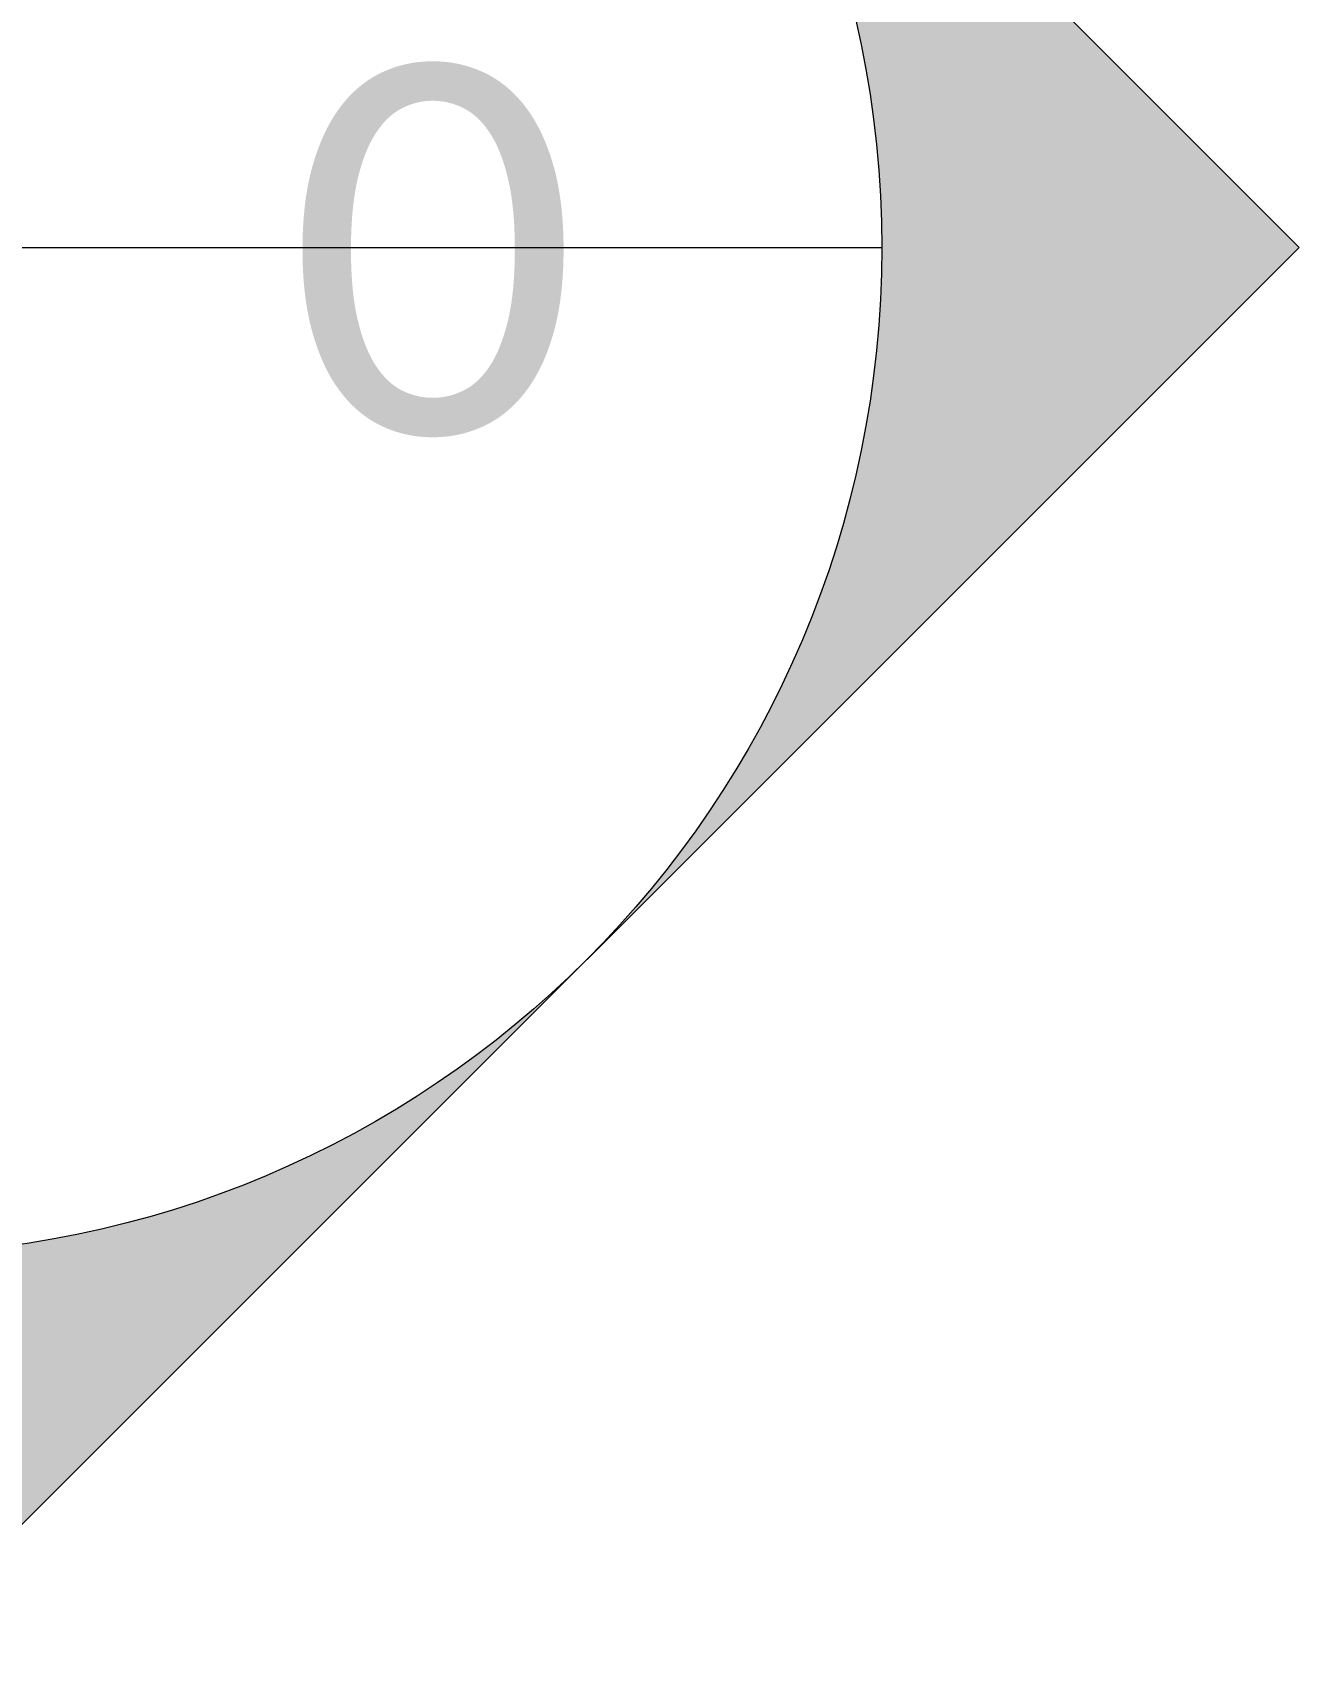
# Model space of a CAD drawing. Header units: millimetres. Extents: x -18512 to 101824, y -95768 to 52898.
# Drawn here: x -17016.4 to -16947.6, y -2720.6 to -2631.5 of the extents above; entities that cross this region are included whole.
import ezdxf
from ezdxf.enums import TextEntityAlignment as Align

# ---------------------------------------------------------------- set-up
doc = ezdxf.new("R2010")
doc.units = ezdxf.units.MM
doc.header["$LTSCALE"] = 25
doc.layers.get('0').update_dxf_attribs({"color": 254, "lineweight": 0})
doc.styles.add('FW_Calibri', font='calibri.ttf')
doc.styles.get("Standard").update_dxf_attribs({"font": 'arial.ttf'})

# ---------------------------------------------------------------- blocks, each defined once
blk = doc.blocks.new('elevation ref')
h = blk.add_hatch(color=256)
h.dxf.hatch_style = 1
h.paths.add_polyline_path([(-3.8726, -3.8726, -0.198912), (-5.4767, 0, -0.198912), (-3.8726, 3.8726), (-7.7452, 0)])
h.paths.add_polyline_path([(-3.8726, 3.8726, -0.414214), (3.8726, 3.8726), (0, 7.7452)])
h.paths.add_polyline_path([(3.8726, 3.8726, -0.198912), (5.4767, 0, -0.198912), (3.8726, -3.8726), (7.7452, 0)])
h.paths.add_polyline_path([(3.8726, -3.8726, -0.414214), (-3.8726, -3.8726), (0, -7.7452)])
at = {"lineweight": 9}
blk.add_line((-5.4767, 0), (5.4767, 0), dxfattribs=at)
blk.add_lwpolyline([(0, -7.7452), (7.7452, 0), (0, 7.7452)])
blk.add_circle((0, 0), 5.4767)
for tag, p in [('REF1', (0, 3.2702)), ('REF4', (-2.9645, -0.0097)), ('REF2', (3.0389, -0.0097)), ('REF3', (0, -3.2674))]:
    blk.add_attdef(tag, text='', height=2).set_placement(p, align=Align.MIDDLE_CENTER)

msp = doc.modelspace()

# ---------------------------------------------------------------- block references
at = {"lineweight": 0}
ref = msp.add_blockref('elevation ref', (-17025.069, -2643.194), dxfattribs=dict(at, xscale=10, yscale=10, zscale=10))
ref.add_attrib('REF2', '0', dxfattribs={"height": 20, "style": 'FW_Calibri'}).set_placement((-16994.68, -2643.292), align=Align.MIDDLE_CENTER)
ref.add_attrib('REF2', '0', dxfattribs={"height": 20, "style": 'FW_Calibri'}).set_placement((-16994.68, -2643.292), align=Align.MIDDLE_CENTER)
ref.add_attrib('REF2', '0', dxfattribs={"height": 20, "style": 'FW_Calibri'}).set_placement((-16994.68, -2643.292), align=Align.MIDDLE_CENTER)
ref.add_attrib('REF2', '0', dxfattribs={"height": 20, "style": 'FW_Calibri'}).set_placement((-16994.68, -2643.292), align=Align.MIDDLE_CENTER)
ref.add_attrib('REF2', '0', dxfattribs={"height": 20, "style": 'FW_Calibri'}).set_placement((-16994.68, -2643.292), align=Align.MIDDLE_CENTER)
ref.add_attrib('REF2', '0', dxfattribs={"height": 20, "style": 'FW_Calibri'}).set_placement((-16994.68, -2643.292), align=Align.MIDDLE_CENTER)
ref.add_attrib('REF2', '0', dxfattribs={"height": 20, "style": 'FW_Calibri'}).set_placement((-16994.68, -2643.292), align=Align.MIDDLE_CENTER)
ref.add_attrib('REF2', '0', dxfattribs={"height": 20, "style": 'FW_Calibri'}).set_placement((-16994.68, -2643.292), align=Align.MIDDLE_CENTER)
ref.add_attrib('REF2', '0', dxfattribs={"height": 20, "style": 'FW_Calibri'}).set_placement((-16994.68, -2643.292), align=Align.MIDDLE_CENTER)
ref.add_attrib('REF2', '0', dxfattribs={"height": 20, "style": 'FW_Calibri'}).set_placement((-16994.68, -2643.292), align=Align.MIDDLE_CENTER)
ref.add_attrib('REF2', '0', dxfattribs={"height": 20, "style": 'FW_Calibri'}).set_placement((-16994.68, -2643.292), align=Align.MIDDLE_CENTER)
ref.add_attrib('REF2', '0', dxfattribs={"height": 20, "style": 'FW_Calibri'}).set_placement((-16994.68, -2643.292), align=Align.MIDDLE_CENTER)
ref.add_attrib('REF2', '0', dxfattribs={"height": 20, "style": 'FW_Calibri'}).set_placement((-16994.68, -2643.292), align=Align.MIDDLE_CENTER)
ref.add_attrib('REF2', '0', dxfattribs={"height": 20, "style": 'FW_Calibri'}).set_placement((-16994.68, -2643.292), align=Align.MIDDLE_CENTER)
ref.add_attrib('REF2', '0', dxfattribs={"height": 20, "style": 'FW_Calibri'}).set_placement((-16994.68, -2643.292), align=Align.MIDDLE_CENTER)
ref.add_attrib('REF2', '0', dxfattribs={"height": 20, "style": 'FW_Calibri'}).set_placement((-16994.68, -2643.292), align=Align.MIDDLE_CENTER)
ref.add_attrib('REF2', '0', dxfattribs={"height": 20, "style": 'FW_Calibri'}).set_placement((-16994.68, -2643.292), align=Align.MIDDLE_CENTER)
ref.add_attrib('REF2', '0', dxfattribs={"height": 20, "style": 'FW_Calibri'}).set_placement((-16994.68, -2643.292), align=Align.MIDDLE_CENTER)
ref.add_attrib('REF2', '0', dxfattribs={"height": 20, "style": 'FW_Calibri'}).set_placement((-16994.68, -2643.292), align=Align.MIDDLE_CENTER)
ref.add_attrib('REF2', '0', dxfattribs={"height": 20, "style": 'FW_Calibri'}).set_placement((-16994.68, -2643.292), align=Align.MIDDLE_CENTER)
ref.add_attrib('REF2', '0', dxfattribs={"height": 20, "style": 'FW_Calibri'}).set_placement((-16994.68, -2643.292), align=Align.MIDDLE_CENTER)
ref.add_attrib('REF2', '0', dxfattribs={"height": 20, "style": 'FW_Calibri'}).set_placement((-16994.68, -2643.292), align=Align.MIDDLE_CENTER)
ref.add_attrib('REF2', '0', dxfattribs={"height": 20, "style": 'FW_Calibri'}).set_placement((-16994.68, -2643.292), align=Align.MIDDLE_CENTER)
ref.add_attrib('REF2', '0', dxfattribs={"height": 20, "style": 'FW_Calibri'}).set_placement((-16994.68, -2643.292), align=Align.MIDDLE_CENTER)
ref.add_attrib('REF2', '0', dxfattribs={"height": 20, "style": 'FW_Calibri'}).set_placement((-16994.68, -2643.292), align=Align.MIDDLE_CENTER)
ref.add_attrib('REF2', '0', dxfattribs={"height": 20, "style": 'FW_Calibri'}).set_placement((-16994.68, -2643.292), align=Align.MIDDLE_CENTER)
ref.add_attrib('REF2', '0', dxfattribs={"height": 20, "style": 'FW_Calibri'}).set_placement((-16994.68, -2643.292), align=Align.MIDDLE_CENTER)
ref.add_attrib('REF2', '0', dxfattribs={"height": 20, "style": 'FW_Calibri'}).set_placement((-16994.68, -2643.292), align=Align.MIDDLE_CENTER)
ref.add_attrib('REF2', '0', dxfattribs={"height": 20, "style": 'FW_Calibri'}).set_placement((-16994.68, -2643.292), align=Align.MIDDLE_CENTER)
ref.add_attrib('REF2', '0', dxfattribs={"height": 20, "style": 'FW_Calibri'}).set_placement((-16994.68, -2643.292), align=Align.MIDDLE_CENTER)
ref.add_attrib('REF2', '0', dxfattribs={"height": 20, "style": 'FW_Calibri'}).set_placement((-16994.68, -2643.292), align=Align.MIDDLE_CENTER)
ref.add_attrib('REF2', '0', dxfattribs={"height": 20, "style": 'FW_Calibri'}).set_placement((-16994.68, -2643.292), align=Align.MIDDLE_CENTER)
ref.add_attrib('REF2', '0', dxfattribs={"height": 20, "style": 'FW_Calibri'}).set_placement((-16994.68, -2643.292), align=Align.MIDDLE_CENTER)
ref.add_attrib('REF2', '0', dxfattribs={"height": 20, "style": 'FW_Calibri'}).set_placement((-16994.68, -2643.292), align=Align.MIDDLE_CENTER)
ref.add_attrib('REF2', '0', dxfattribs={"height": 20, "style": 'FW_Calibri'}).set_placement((-16994.68, -2643.292), align=Align.MIDDLE_CENTER)
ref.add_attrib('REF2', '0', dxfattribs={"height": 20, "style": 'FW_Calibri'}).set_placement((-16994.68, -2643.292), align=Align.MIDDLE_CENTER)
ref.add_attrib('REF2', '0', dxfattribs={"height": 20, "style": 'FW_Calibri'}).set_placement((-16994.68, -2643.292), align=Align.MIDDLE_CENTER)
ref.add_attrib('REF2', '0', dxfattribs={"height": 20, "style": 'FW_Calibri'}).set_placement((-16994.68, -2643.292), align=Align.MIDDLE_CENTER)
ref.add_attrib('REF2', '0', dxfattribs={"height": 20, "style": 'FW_Calibri'}).set_placement((-16994.68, -2643.292), align=Align.MIDDLE_CENTER)
ref.add_attrib('REF2', '0', dxfattribs={"height": 20, "style": 'FW_Calibri'}).set_placement((-16994.68, -2643.292), align=Align.MIDDLE_CENTER)
ref.add_attrib('REF2', '0', dxfattribs={"height": 20, "style": 'FW_Calibri'}).set_placement((-16994.68, -2643.292), align=Align.MIDDLE_CENTER)
ref.add_attrib('REF2', '0', dxfattribs={"height": 20, "style": 'FW_Calibri'}).set_placement((-16994.68, -2643.292), align=Align.MIDDLE_CENTER)
ref.add_attrib('REF2', '0', dxfattribs={"height": 20, "style": 'FW_Calibri'}).set_placement((-16994.68, -2643.292), align=Align.MIDDLE_CENTER)
ref.add_attrib('REF2', '0', dxfattribs={"height": 20, "style": 'FW_Calibri'}).set_placement((-16994.68, -2643.292), align=Align.MIDDLE_CENTER)
ref.add_attrib('REF2', '0', dxfattribs={"height": 20, "style": 'FW_Calibri'}).set_placement((-16994.68, -2643.292), align=Align.MIDDLE_CENTER)
ref.add_attrib('REF2', '0', dxfattribs={"height": 20, "style": 'FW_Calibri'}).set_placement((-16994.68, -2643.292), align=Align.MIDDLE_CENTER)
ref.add_attrib('REF2', '0', dxfattribs={"height": 20, "style": 'FW_Calibri'}).set_placement((-16994.68, -2643.292), align=Align.MIDDLE_CENTER)
ref.add_attrib('REF2', '0', dxfattribs={"height": 20, "style": 'FW_Calibri'}).set_placement((-16994.68, -2643.292), align=Align.MIDDLE_CENTER)
ref.add_attrib('REF2', '0', dxfattribs={"height": 20, "style": 'FW_Calibri'}).set_placement((-16994.68, -2643.292), align=Align.MIDDLE_CENTER)
ref.add_attrib('REF2', '0', dxfattribs={"height": 20, "style": 'FW_Calibri'}).set_placement((-16994.68, -2643.292), align=Align.MIDDLE_CENTER)
ref.add_attrib('REF2', '0', dxfattribs={"height": 20, "style": 'FW_Calibri'}).set_placement((-16994.68, -2643.292), align=Align.MIDDLE_CENTER)
ref.add_attrib('REF2', '0', dxfattribs={"height": 20, "style": 'FW_Calibri'}).set_placement((-16994.68, -2643.292), align=Align.MIDDLE_CENTER)
ref.add_attrib('REF2', '0', dxfattribs={"height": 20, "style": 'FW_Calibri'}).set_placement((-16994.68, -2643.292), align=Align.MIDDLE_CENTER)
ref.add_attrib('REF2', '0', dxfattribs={"height": 20, "style": 'FW_Calibri'}).set_placement((-16994.68, -2643.292), align=Align.MIDDLE_CENTER)
ref.add_attrib('REF2', '0', dxfattribs={"height": 20, "style": 'FW_Calibri'}).set_placement((-16994.68, -2643.292), align=Align.MIDDLE_CENTER)
ref.add_attrib('REF2', '0', dxfattribs={"height": 20, "style": 'FW_Calibri'}).set_placement((-16994.68, -2643.292), align=Align.MIDDLE_CENTER)
ref.add_attrib('REF2', '0', dxfattribs={"height": 20, "style": 'FW_Calibri'}).set_placement((-16994.68, -2643.292), align=Align.MIDDLE_CENTER)
ref.add_attrib('REF2', '0', dxfattribs={"height": 20, "style": 'FW_Calibri'}).set_placement((-16994.68, -2643.292), align=Align.MIDDLE_CENTER)
ref.add_attrib('REF2', '0', dxfattribs={"height": 20, "style": 'FW_Calibri'}).set_placement((-16994.68, -2643.292), align=Align.MIDDLE_CENTER)
ref.add_attrib('REF2', '0', dxfattribs={"height": 20, "style": 'FW_Calibri'}).set_placement((-16994.68, -2643.292), align=Align.MIDDLE_CENTER)
ref.add_attrib('REF2', '0', dxfattribs={"height": 20, "style": 'FW_Calibri'}).set_placement((-16994.68, -2643.292), align=Align.MIDDLE_CENTER)
ref.add_attrib('REF2', '0', dxfattribs={"height": 20, "style": 'FW_Calibri'}).set_placement((-16994.68, -2643.292), align=Align.MIDDLE_CENTER)
ref.add_attrib('REF2', '0', dxfattribs={"height": 20, "style": 'FW_Calibri'}).set_placement((-16994.68, -2643.292), align=Align.MIDDLE_CENTER)
ref.add_attrib('REF2', '0', dxfattribs={"height": 20, "style": 'FW_Calibri'}).set_placement((-16994.68, -2643.292), align=Align.MIDDLE_CENTER)
ref.add_attrib('REF2', '0', dxfattribs={"height": 20, "style": 'FW_Calibri'}).set_placement((-16994.68, -2643.292), align=Align.MIDDLE_CENTER)
ref.add_attrib('REF2', '0', dxfattribs={"height": 20, "style": 'FW_Calibri'}).set_placement((-16994.68, -2643.292), align=Align.MIDDLE_CENTER)
ref.add_attrib('REF2', '0', dxfattribs={"height": 20, "style": 'FW_Calibri'}).set_placement((-16994.68, -2643.292), align=Align.MIDDLE_CENTER)
ref.add_attrib('REF2', '0', dxfattribs={"height": 20, "style": 'FW_Calibri'}).set_placement((-16994.68, -2643.292), align=Align.MIDDLE_CENTER)
ref.add_attrib('REF2', '0', dxfattribs={"height": 20, "style": 'FW_Calibri'}).set_placement((-16994.68, -2643.292), align=Align.MIDDLE_CENTER)
ref.add_attrib('REF2', '0', dxfattribs={"height": 20, "style": 'FW_Calibri'}).set_placement((-16994.68, -2643.292), align=Align.MIDDLE_CENTER)
ref.add_attrib('REF2', '0', dxfattribs={"height": 20, "style": 'FW_Calibri'}).set_placement((-16994.68, -2643.292), align=Align.MIDDLE_CENTER)
ref.add_attrib('REF2', '0', dxfattribs={"height": 20, "style": 'FW_Calibri'}).set_placement((-16994.68, -2643.292), align=Align.MIDDLE_CENTER)
ref.add_attrib('REF2', '0', dxfattribs={"height": 20, "style": 'FW_Calibri'}).set_placement((-16994.68, -2643.292), align=Align.MIDDLE_CENTER)
ref.add_attrib('REF2', '0', dxfattribs={"height": 20, "style": 'FW_Calibri'}).set_placement((-16994.68, -2643.292), align=Align.MIDDLE_CENTER)
ref.add_attrib('REF2', '0', dxfattribs={"height": 20, "style": 'FW_Calibri'}).set_placement((-16994.68, -2643.292), align=Align.MIDDLE_CENTER)
ref.add_attrib('REF2', '0', dxfattribs={"height": 20, "style": 'FW_Calibri'}).set_placement((-16994.68, -2643.292), align=Align.MIDDLE_CENTER)
ref.add_attrib('REF2', '0', dxfattribs={"height": 20, "style": 'FW_Calibri'}).set_placement((-16994.68, -2643.292), align=Align.MIDDLE_CENTER)
ref.add_attrib('REF2', '0', dxfattribs={"height": 20, "style": 'FW_Calibri'}).set_placement((-16994.68, -2643.292), align=Align.MIDDLE_CENTER)
ref.add_attrib('REF2', '0', dxfattribs={"height": 20, "style": 'FW_Calibri'}).set_placement((-16994.68, -2643.292), align=Align.MIDDLE_CENTER)
ref.add_attrib('REF2', '0', dxfattribs={"height": 20, "style": 'FW_Calibri'}).set_placement((-16994.68, -2643.292), align=Align.MIDDLE_CENTER)
ref.add_attrib('REF2', '0', dxfattribs={"height": 20, "style": 'FW_Calibri'}).set_placement((-16994.68, -2643.292), align=Align.MIDDLE_CENTER)
ref.add_attrib('REF2', '0', dxfattribs={"height": 20, "style": 'FW_Calibri'}).set_placement((-16994.68, -2643.292), align=Align.MIDDLE_CENTER)
ref.add_attrib('REF2', '0', dxfattribs={"height": 20, "style": 'FW_Calibri'}).set_placement((-16994.68, -2643.292), align=Align.MIDDLE_CENTER)
ref.add_attrib('REF2', '0', dxfattribs={"height": 20, "style": 'FW_Calibri'}).set_placement((-16994.68, -2643.292), align=Align.MIDDLE_CENTER)
ref.add_attrib('REF2', '0', dxfattribs={"height": 20, "style": 'FW_Calibri'}).set_placement((-16994.68, -2643.292), align=Align.MIDDLE_CENTER)
ref.add_attrib('REF2', '0', dxfattribs={"height": 20, "style": 'FW_Calibri'}).set_placement((-16994.68, -2643.292), align=Align.MIDDLE_CENTER)
ref.add_attrib('REF2', '0', dxfattribs={"height": 20, "style": 'FW_Calibri'}).set_placement((-16994.68, -2643.292), align=Align.MIDDLE_CENTER)
ref.add_attrib('REF2', '0', dxfattribs={"height": 20, "style": 'FW_Calibri'}).set_placement((-16994.68, -2643.292), align=Align.MIDDLE_CENTER)
ref.add_attrib('REF2', '0', dxfattribs={"height": 20, "style": 'FW_Calibri'}).set_placement((-16994.68, -2643.292), align=Align.MIDDLE_CENTER)
ref.add_attrib('REF2', '0', dxfattribs={"height": 20, "style": 'FW_Calibri'}).set_placement((-16994.68, -2643.292), align=Align.MIDDLE_CENTER)
ref.add_attrib('REF2', '0', dxfattribs={"height": 20, "style": 'FW_Calibri'}).set_placement((-16994.68, -2643.292), align=Align.MIDDLE_CENTER)
ref.add_attrib('REF2', '0', dxfattribs={"height": 20, "style": 'FW_Calibri'}).set_placement((-16994.68, -2643.292), align=Align.MIDDLE_CENTER)
ref.add_attrib('REF2', '0', dxfattribs={"height": 20, "style": 'FW_Calibri'}).set_placement((-16994.68, -2643.292), align=Align.MIDDLE_CENTER)
ref.add_attrib('REF2', '0', dxfattribs={"height": 20, "style": 'FW_Calibri'}).set_placement((-16994.68, -2643.292), align=Align.MIDDLE_CENTER)
ref.add_attrib('REF2', '0', dxfattribs={"height": 20, "style": 'FW_Calibri'}).set_placement((-16994.68, -2643.292), align=Align.MIDDLE_CENTER)
ref.add_attrib('REF2', '0', dxfattribs={"height": 20, "style": 'FW_Calibri'}).set_placement((-16994.68, -2643.292), align=Align.MIDDLE_CENTER)
ref.add_attrib('REF2', '0', dxfattribs={"height": 20, "style": 'FW_Calibri'}).set_placement((-16994.68, -2643.292), align=Align.MIDDLE_CENTER)
ref.add_attrib('REF2', '0', dxfattribs={"height": 20, "style": 'FW_Calibri'}).set_placement((-16994.68, -2643.292), align=Align.MIDDLE_CENTER)
ref.add_attrib('REF2', '0', dxfattribs={"height": 20, "style": 'FW_Calibri'}).set_placement((-16994.68, -2643.292), align=Align.MIDDLE_CENTER)
ref.add_attrib('REF2', '0', dxfattribs={"height": 20, "style": 'FW_Calibri'}).set_placement((-16994.68, -2643.292), align=Align.MIDDLE_CENTER)
ref.add_attrib('REF2', '0', dxfattribs={"height": 20, "style": 'FW_Calibri'}).set_placement((-16994.68, -2643.292), align=Align.MIDDLE_CENTER)
ref.add_attrib('REF2', '0', dxfattribs={"height": 20, "style": 'FW_Calibri'}).set_placement((-16994.68, -2643.292), align=Align.MIDDLE_CENTER)
ref.add_attrib('REF2', '0', dxfattribs={"height": 20, "style": 'FW_Calibri'}).set_placement((-16994.68, -2643.292), align=Align.MIDDLE_CENTER)
ref.add_attrib('REF2', '0', dxfattribs={"height": 20, "style": 'FW_Calibri'}).set_placement((-16994.68, -2643.292), align=Align.MIDDLE_CENTER)
ref.add_attrib('REF2', '0', dxfattribs={"height": 20, "style": 'FW_Calibri'}).set_placement((-16994.68, -2643.292), align=Align.MIDDLE_CENTER)
ref.add_attrib('REF2', '0', dxfattribs={"height": 20, "style": 'FW_Calibri'}).set_placement((-16994.68, -2643.292), align=Align.MIDDLE_CENTER)
ref.add_attrib('REF2', '0', dxfattribs={"height": 20, "style": 'FW_Calibri'}).set_placement((-16994.68, -2643.292), align=Align.MIDDLE_CENTER)
ref.add_attrib('REF2', '0', dxfattribs={"height": 20, "style": 'FW_Calibri'}).set_placement((-16994.68, -2643.292), align=Align.MIDDLE_CENTER)
ref.add_attrib('REF2', '0', dxfattribs={"height": 20, "style": 'FW_Calibri'}).set_placement((-16994.68, -2643.292), align=Align.MIDDLE_CENTER)
ref.add_attrib('REF2', '0', dxfattribs={"height": 20, "style": 'FW_Calibri'}).set_placement((-16994.68, -2643.292), align=Align.MIDDLE_CENTER)
ref.add_attrib('REF2', '0', dxfattribs={"height": 20, "style": 'FW_Calibri'}).set_placement((-16994.68, -2643.292), align=Align.MIDDLE_CENTER)
ref.add_attrib('REF2', '0', dxfattribs={"height": 20, "style": 'FW_Calibri'}).set_placement((-16994.68, -2643.292), align=Align.MIDDLE_CENTER)
ref.add_attrib('REF2', '0', dxfattribs={"height": 20, "style": 'FW_Calibri'}).set_placement((-16994.68, -2643.292), align=Align.MIDDLE_CENTER)
ref.add_attrib('REF2', '0', dxfattribs={"height": 20, "style": 'FW_Calibri'}).set_placement((-16994.68, -2643.292), align=Align.MIDDLE_CENTER)
ref.add_attrib('REF2', '0', dxfattribs={"height": 20, "style": 'FW_Calibri'}).set_placement((-16994.68, -2643.292), align=Align.MIDDLE_CENTER)
ref.add_attrib('REF2', '0', dxfattribs={"height": 20, "style": 'FW_Calibri'}).set_placement((-16994.68, -2643.292), align=Align.MIDDLE_CENTER)
ref.add_attrib('REF2', '0', dxfattribs={"height": 20, "style": 'FW_Calibri'}).set_placement((-16994.68, -2643.292), align=Align.MIDDLE_CENTER)
ref.add_attrib('REF2', '0', dxfattribs={"height": 20, "style": 'FW_Calibri'}).set_placement((-16994.68, -2643.292), align=Align.MIDDLE_CENTER)
ref.add_attrib('REF2', '0', dxfattribs={"height": 20, "style": 'FW_Calibri'}).set_placement((-16994.68, -2643.292), align=Align.MIDDLE_CENTER)
ref.add_attrib('REF2', '0', dxfattribs={"height": 20, "style": 'FW_Calibri'}).set_placement((-16994.68, -2643.292), align=Align.MIDDLE_CENTER)
ref.add_attrib('REF2', '0', dxfattribs={"height": 20, "style": 'FW_Calibri'}).set_placement((-16994.68, -2643.292), align=Align.MIDDLE_CENTER)
ref.add_attrib('REF2', '0', dxfattribs={"height": 20, "style": 'FW_Calibri'}).set_placement((-16994.68, -2643.292), align=Align.MIDDLE_CENTER)
ref.add_attrib('REF2', '0', dxfattribs={"height": 20, "style": 'FW_Calibri'}).set_placement((-16994.68, -2643.292), align=Align.MIDDLE_CENTER)
ref.add_attrib('REF2', '0', dxfattribs={"height": 20, "style": 'FW_Calibri'}).set_placement((-16994.68, -2643.292), align=Align.MIDDLE_CENTER)
ref.add_attrib('REF2', '0', dxfattribs={"height": 20, "style": 'FW_Calibri'}).set_placement((-16994.68, -2643.292), align=Align.MIDDLE_CENTER)

doc.saveas('drawing.dxf')
